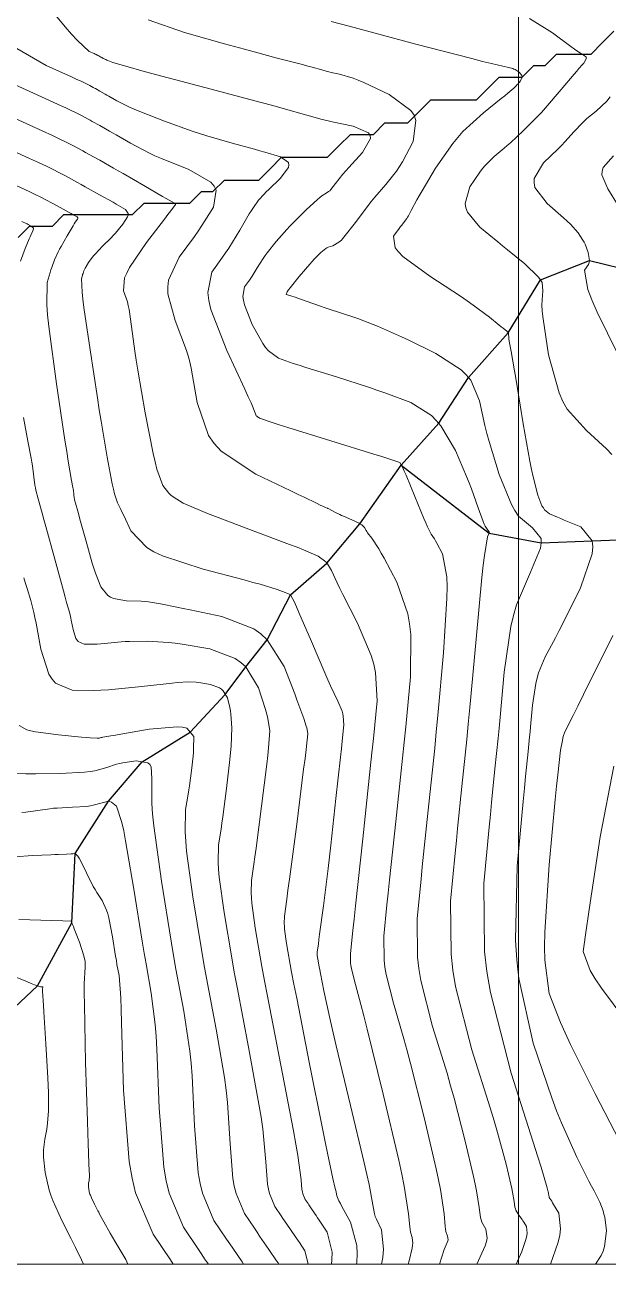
# Model space of a CAD drawing. Header units: millimetres. Extents: x 837475 to 838477, y 1189012 to 1191015.
# Drawn here: x 838233.5 to 838284.3, y 1189013.9 to 1189122 of the extents above; entities that cross this region are included whole.
import ezdxf

# ---------------------------------------------------------------- set-up
doc = ezdxf.new("R2010")
doc.units = ezdxf.units.MM
doc.header["$LTSCALE"] = 0.3
doc.layers.add('COORD', color=253, linetype='Continuous', lineweight=20)
doc.layers.add('DRENAJE', color=5, linetype='Continuous', lineweight=25)
for name, color, linetype, lineweight, true_color in [('COTAS 10', 7, 'Continuous', 9, 0x6e3e2d), ('COTAS INT', 7, 'Continuous', 5, 0x9fa19f), ('Escorrentias', 7, 'Continuous', 25, 0x00a8ad)]:
    doc.layers.add(name, color=color, linetype=linetype, lineweight=lineweight, true_color=true_color)

msp = doc.modelspace()

# ---------------------------------------------------------------- linework, layer by layer
at = {"layer": 'COORD'}
for p, q in [((838276.51, 1189013.87), (838276.51, 1191013.87)), ((837476.51, 1189013.87), (838476.51, 1189013.87))]:
    msp.add_line(p, q, dxfattribs=at)
msp.add_lwpolyline([(837476.51, 1189013.87), (838476.51, 1189013.87), (838476.51, 1191013.87), (837476.51, 1191013.87)], close=True, dxfattribs=at)
at = {"layer": 'COTAS 10'}
for points in [[(838283.25, 1189013.87), (838283.73, 1189014.63), (838283.9, 1189015.02), (838284.03, 1189015.41), (838284.19, 1189016.78), (838284.04, 1189017.97), (838283.98, 1189018.25), (838283.92, 1189018.52), (838283.63, 1189019.29), (838283.11, 1189020.28), (838282.9, 1189020.68), (838282.67, 1189021.13), (838281.6, 1189023.21), (838280.26, 1189026.22), (838279.85, 1189027.25), (838279.44, 1189028.38), (838277.81, 1189033.16), (838276.56, 1189038.79), (838276.37, 1189040.44), (838276.25, 1189042.14), (838276.42, 1189048.6), (838276.94, 1189054.24), (838277.05, 1189055.41), (838277.14, 1189056.41), (838277.36, 1189058.6), (838277.49, 1189059.89), (838277.53, 1189060.31), (838277.57, 1189060.76), (838277.74, 1189062.64), (838278.03, 1189064.55), (838278.14, 1189065.02), (838278.27, 1189065.46), (838278.86, 1189066.86), (838279.76, 1189068.53), (838280.07, 1189069.15), (838280.42, 1189069.84), (838281.92, 1189072.89), (838282.96, 1189075.84), (838283.01, 1189076.46), (838282.96, 1189076.99), (838281.95, 1189078.22), (838280.52, 1189078.8), (838280.21, 1189078.93), (838279.93, 1189079.04), (838279.24, 1189079.33), (838278.8, 1189079.7), (838278.69, 1189079.86), (838278.57, 1189080.05), (838278.2, 1189080.97), (838277.79, 1189082.58), (838277.66, 1189083.21), (838277.52, 1189083.93), (838276.94, 1189087.18), (838276.4, 1189090.45), (838276.28, 1189091.18), (838276.17, 1189091.82), (838275.88, 1189093.49), (838275.72, 1189094.42), (838275.69, 1189094.61), (838275.67, 1189094.76), (838275.65, 1189095.03), (838275.65, 1189095.11), (838275.63, 1189095.13), (838275.61, 1189095.16), (838275.49, 1189095.27), (838275.17, 1189095.54), (838275.02, 1189095.66), (838274.84, 1189095.81), (838273.99, 1189096.5), (838272.58, 1189097.56), (838272.04, 1189097.93), (838271.45, 1189098.33), (838268.79, 1189100.07), (838266.44, 1189101.79), (838266.04, 1189102.19), (838265.76, 1189102.55), (838265.62, 1189103.58), (838266.12, 1189104.25), (838266.23, 1189104.4), (838266.33, 1189104.53), (838266.59, 1189104.84), (838266.79, 1189105.11), (838266.85, 1189105.22), (838266.92, 1189105.33), (838267.17, 1189105.82), (838267.66, 1189106.73), (838267.87, 1189107.1), (838268.12, 1189107.53), (838269.29, 1189109.5), (838270.78, 1189111.64), (838271.22, 1189112.18), (838271.68, 1189112.69), (838273.46, 1189114.34), (838275.01, 1189115.57), (838275.32, 1189115.82), (838275.58, 1189116.03), (838276.11, 1189116.48), (838276.32, 1189116.69), (838276.39, 1189116.76), (838276.45, 1189116.83), (838276.7, 1189117.12), (838276.84, 1189117.43), (838276.84, 1189117.51), (838276.82, 1189117.59), (838276.58, 1189117.87), (838276.22, 1189118.1), (838276.12, 1189118.15), (838276.02, 1189118.19), (838275.65, 1189118.28), (838274.18, 1189118.62), (838273.39, 1189118.82), (838272.44, 1189119.06), (838267.58, 1189120.33), (838261.75, 1189121.88), (838260.17, 1189122.31)], [(838266.91, 1189013.87), (838266.98, 1189014.18), (838267.24, 1189015.28), (838267.28, 1189015.52), (838267.3, 1189015.72), (838267.25, 1189016.2), (838267.11, 1189016.68), (838267.07, 1189016.89), (838267.04, 1189017.13), (838266.94, 1189018.27), (838266.55, 1189020.69), (838266.33, 1189021.74), (838266.07, 1189022.95), (838264.72, 1189028.7), (838263.33, 1189034.37), (838263.03, 1189035.54), (838262.78, 1189036.54), (838262.19, 1189038.7), (838261.94, 1189039.67), (838261.9, 1189039.92), (838261.87, 1189040.16), (838261.86, 1189040.98), (838262.07, 1189042.98), (838262.18, 1189043.97), (838262.3, 1189045.14), (838262.93, 1189050.98), (838263.59, 1189057.12), (838263.74, 1189058.5), (838263.86, 1189059.73), (838264.18, 1189063.02), (838264.05, 1189065.5), (838263.89, 1189066.23), (838263.68, 1189066.97), (838262.49, 1189069.81), (838261.21, 1189072.31), (838260.94, 1189072.84), (838260.71, 1189073.31), (838260.2, 1189074.39), (838259.85, 1189074.97), (838259.74, 1189075.11), (838259.6, 1189075.24), (838259.04, 1189075.64), (838257.78, 1189076.19), (838257.21, 1189076.42), (838256.55, 1189076.67), (838253.36, 1189077.87), (838250.1, 1189079.1), (838249.4, 1189079.37), (838248.78, 1189079.62), (838247.26, 1189080.28), (838246.4, 1189080.81), (838246.2, 1189080.98), (838246.01, 1189081.15), (838245.48, 1189081.82), (838244.98, 1189083.24), (838244.82, 1189083.87), (838244.65, 1189084.61), (838243.96, 1189088.16), (838243.32, 1189091.89), (838243.18, 1189092.75), (838243.06, 1189093.52), (838242.77, 1189095.69), (838242.55, 1189097.18), (838242.48, 1189097.53), (838242.4, 1189097.85), (838242.07, 1189098.8), (838242.16, 1189099.92), (838242.34, 1189100.35), (838242.59, 1189100.83), (838244.08, 1189103.02), (838245.64, 1189105.06), (838245.94, 1189105.46), (838246.19, 1189105.78), (838246.59, 1189106.32), (838246.6, 1189106.38), (838246.59, 1189106.39), (838246.58, 1189106.41), (838246.51, 1189106.45), (838246.04, 1189106.71), (838245.78, 1189106.85), (838245.46, 1189107.04), (838243.84, 1189107.98), (838242.04, 1189109.02), (838241.61, 1189109.27), (838241.2, 1189109.5), (838239.99, 1189110.19), (838239.02, 1189110.73), (838238.76, 1189110.87), (838238.52, 1189111.01), (838237.71, 1189111.46), (838235.86, 1189112.35), (838234.96, 1189112.77), (838233.9, 1189113.26), (838228.69, 1189115.62)], [(838255.62, 1189013.87), (838255.55, 1189013.98), (838255.41, 1189014.18), (838254.75, 1189015.15), (838253.94, 1189016.33), (838253.71, 1189016.67), (838253.48, 1189017.02), (838252.61, 1189018.31), (838251.88, 1189020.04), (838251.73, 1189020.67), (838251.61, 1189021.36), (838251.37, 1189024.37), (838251.13, 1189027.98), (838251.01, 1189029.05), (838250.87, 1189030.15), (838250.15, 1189034.37), (838249.3, 1189038.82), (838249.08, 1189040.07), (838248.86, 1189041.33), (838248.11, 1189045.92), (838247.57, 1189049.92), (838247.49, 1189050.79), (838247.44, 1189051.57), (838247.48, 1189053.55), (838247.71, 1189054.89), (838247.76, 1189055.25), (838247.82, 1189055.62), (838248, 1189056.94), (838248.14, 1189058.2), (838248.16, 1189058.53), (838248.18, 1189058.85), (838248.2, 1189059.92), (838247.59, 1189060.64), (838247.21, 1189060.73), (838246.74, 1189060.77), (838244.3, 1189060.54), (838241.84, 1189060.11), (838241.36, 1189060.03), (838240.96, 1189059.96), (838240.27, 1189059.85), (838240.16, 1189059.84), (838240.13, 1189059.83), (838240.11, 1189059.83), (838240.04, 1189059.8), (838239.97, 1189059.78), (838239.94, 1189059.78), (838239.91, 1189059.78), (838239.76, 1189059.77), (838239.14, 1189059.81), (838238.81, 1189059.84), (838238.41, 1189059.87), (838236.4, 1189060.05), (838234.38, 1189060.31), (838233.97, 1189060.4), (838233.63, 1189060.5), (838232.96, 1189060.88)], [(838238.57, 1189013.87), (838238.4, 1189014.24), (838237.87, 1189015.33), (838237.69, 1189015.69), (838237.5, 1189016.08), (838236.68, 1189017.7), (838235.89, 1189019.44), (838235.72, 1189019.9), (838235.58, 1189020.34), (838235.22, 1189021.88), (838235.09, 1189023.22), (838235.08, 1189023.54), (838235.08, 1189023.85), (838235.2, 1189024.78), (838235.37, 1189025.64), (838235.4, 1189025.91), (838235.44, 1189026.18), (838235.52, 1189027.26), (838235.52, 1189028.85), (838235.5, 1189029.45), (838235.47, 1189030.12), (838235.29, 1189033.1), (838235.11, 1189035.89), (838235.07, 1189036.44), (838235.04, 1189036.89), (838234.99, 1189037.7), (838234.99, 1189037.86), (838234.99, 1189037.89), (838235, 1189037.92), (838235.02, 1189038), (838235.03, 1189038.03), (838235.03, 1189038.04), (838235.02, 1189038.05), (838235, 1189038.06), (838234.95, 1189038.06), (838234.93, 1189038.06), (838234.91, 1189038.06), (838234.82, 1189038.07), (838234.31, 1189038.25), (838234.02, 1189038.36), (838233.68, 1189038.51), (838231.89, 1189039.25)]]:
    msp.add_lwpolyline(points, dxfattribs=at)
at = {"layer": 'COTAS INT'}
for points in [[(838276.32, 1189013.87), (838276.81, 1189014.97), (838277.2, 1189016.11), (838277.26, 1189016.37), (838277.29, 1189016.59), (838277.22, 1189017.16), (838276.98, 1189017.55), (838276.91, 1189017.66), (838276.84, 1189017.77), (838276.55, 1189018.16), (838276.3, 1189018.58), (838276.25, 1189018.71), (838276.21, 1189018.84), (838276.13, 1189019.33), (838276, 1189020.15), (838275.94, 1189020.48), (838275.86, 1189020.85), (838275.46, 1189022.59), (838274.7, 1189025.35), (838274.39, 1189026.38), (838274.05, 1189027.52), (838272.46, 1189032.59), (838271.04, 1189038.11), (838270.8, 1189039.53), (838270.64, 1189040.92), (838270.59, 1189045.55), (838270.99, 1189049.73), (838271.1, 1189050.83), (838271.21, 1189051.9), (838271.59, 1189055.55), (838272.01, 1189059.64), (838272.14, 1189060.99), (838272.27, 1189062.43), (838272.82, 1189068.42), (838273.33, 1189073.79), (838273.44, 1189074.85), (838273.55, 1189075.72), (838273.83, 1189077.32), (838273.97, 1189077.64), (838273.98, 1189077.71), (838273.97, 1189077.77), (838273.86, 1189077.91), (838273.61, 1189078.26), (838273.52, 1189078.45), (838273.43, 1189078.68), (838273.01, 1189079.87), (838272.41, 1189081.52), (838272.21, 1189082.04), (838271.98, 1189082.6), (838271.02, 1189084.87), (838269.76, 1189087.01), (838269.35, 1189087.49), (838268.92, 1189087.91), (838267.13, 1189089.04), (838264.94, 1189089.86), (838264.25, 1189090.11), (838263.53, 1189090.35), (838260.64, 1189091.28), (838257.97, 1189092.12), (838257.39, 1189092.3), (838256.87, 1189092.47), (838255.58, 1189092.91), (838254.71, 1189093.56), (838254.46, 1189093.85), (838254.21, 1189094.2), (838253.29, 1189095.87), (838252.61, 1189097.59), (838252.52, 1189097.97), (838252.47, 1189098.3), (838252.63, 1189099.14), (838253.05, 1189099.73), (838253.17, 1189099.91), (838253.29, 1189100.09), (838253.73, 1189100.81), (838254.25, 1189101.63), (838254.43, 1189101.87), (838254.61, 1189102.12), (838255.38, 1189103.1), (838256.3, 1189104.14), (838256.58, 1189104.44), (838256.87, 1189104.74), (838258, 1189105.85), (838259, 1189106.76), (838259.2, 1189106.94), (838259.37, 1189107.08), (838259.74, 1189107.31), (838259.96, 1189107.45), (838260.05, 1189107.53), (838260.14, 1189107.63), (838260.56, 1189108.17), (838261.21, 1189108.99), (838261.45, 1189109.27), (838261.72, 1189109.57), (838262.91, 1189110.86), (838263.61, 1189112.09), (838263.57, 1189112.36), (838263.44, 1189112.59), (838262.09, 1189113.17), (838260.26, 1189113.54), (838259.81, 1189113.65), (838259.38, 1189113.75), (838258.06, 1189114.12), (838255.99, 1189114.71), (838255.09, 1189114.96), (838254.06, 1189115.24), (838249.17, 1189116.53), (838244.41, 1189117.79), (838243.45, 1189118.05), (838242.66, 1189118.27), (838241.13, 1189118.72), (838240.7, 1189118.89), (838240.6, 1189118.93), (838240.52, 1189118.97), (838240.3, 1189119.07), (838240.16, 1189119.16), (838240.12, 1189119.18), (838240.09, 1189119.19), (838240, 1189119.25), (838239.92, 1189119.29), (838239.91, 1189119.3), (838239.89, 1189119.31), (838239.82, 1189119.34), (838239.67, 1189119.42), (838239.6, 1189119.45), (838239.51, 1189119.49), (838239.07, 1189119.69), (838238.01, 1189120.67), (838237.53, 1189121.2), (838236.97, 1189121.84), (838234.29, 1189125.09)], [(838244.2, 1189122.43), (838247.38, 1189121.33), (838250.87, 1189120.36), (838251.76, 1189120.11), (838252.63, 1189119.87), (838255.48, 1189119.11), (838257.69, 1189118.53), (838258.15, 1189118.4), (838258.53, 1189118.3), (838259.36, 1189118.07), (838259.83, 1189117.94), (838259.99, 1189117.9), (838260.17, 1189117.86), (838260.92, 1189117.71), (838262.09, 1189117.34), (838262.53, 1189117.17), (838263.03, 1189116.96), (838265.25, 1189115.93), (838267.13, 1189114.54), (838267.41, 1189114.11), (838267.58, 1189113.65), (838267.33, 1189111.83), (838266.4, 1189110.06), (838266.14, 1189109.64), (838265.89, 1189109.25), (838264.95, 1189108.07), (838263.98, 1189106.96), (838263.69, 1189106.61), (838263.4, 1189106.25), (838262.29, 1189104.77), (838261.29, 1189103.48), (838261.07, 1189103.23), (838260.86, 1189103.03), (838260.32, 1189102.71), (838259.93, 1189102.61), (838259.81, 1189102.55), (838259.7, 1189102.49), (838259.27, 1189102.15), (838258.71, 1189101.57), (838258.52, 1189101.36), (838258.31, 1189101.12), (838257.4, 1189100.04), (838256.6, 1189099.05), (838256.46, 1189098.87), (838256.35, 1189098.72), (838256.24, 1189098.48), (838256.58, 1189098.39), (838256.75, 1189098.34), (838256.96, 1189098.26), (838258, 1189097.89), (838259.24, 1189097.45), (838259.58, 1189097.33), (838259.91, 1189097.22), (838261.08, 1189096.84), (838262.25, 1189096.46), (838262.59, 1189096.34), (838262.93, 1189096.21), (838264.21, 1189095.72), (838265.79, 1189095.03), (838266.32, 1189094.78), (838266.89, 1189094.51), (838269.3, 1189093.34), (838271.52, 1189091.9), (838271.97, 1189091.46), (838272.35, 1189091), (838273.13, 1189089.2), (838273.58, 1189087.04), (838273.76, 1189086.36), (838273.95, 1189085.65), (838274.83, 1189082.77), (838275.9, 1189080.16), (838276.21, 1189079.62), (838276.53, 1189079.15), (838277.75, 1189078.11), (838278.49, 1189077.19), (838278.51, 1189076.8), (838278.45, 1189076.35), (838277.56, 1189074.24), (838276.36, 1189071.39), (838276.1, 1189070.47), (838275.86, 1189069.5), (838275.28, 1189065.53), (838274.92, 1189061.6), (838274.83, 1189060.65), (838274.75, 1189059.77), (838274.47, 1189057.08), (838274.18, 1189054.15), (838274.07, 1189053.12), (838273.97, 1189051.99), (838273.51, 1189047.08), (838273.56, 1189041.17), (838273.77, 1189039.41), (838274.07, 1189037.59), (838275.88, 1189030.55), (838277.8, 1189024.51), (838278.18, 1189023.32), (838278.49, 1189022.34), (838279.03, 1189020.55), (838279.12, 1189020.18), (838279.14, 1189020.1), (838279.15, 1189020.03), (838279.18, 1189019.86), (838279.2, 1189019.75), (838279.2, 1189019.73), (838279.21, 1189019.7), (838279.27, 1189019.61), (838279.42, 1189019.36), (838279.5, 1189019.23), (838279.59, 1189019.08), (838280.03, 1189018.32), (838280.2, 1189016.95), (838280.12, 1189016.42), (838279.99, 1189015.81), (838279.31, 1189013.87)], [(838284.66, 1189084.51), (838284.21, 1189085.02), (838282.44, 1189086.61), (838280.77, 1189088.46), (838280.39, 1189089.14), (838280.06, 1189089.89), (838279.14, 1189093.2), (838278.66, 1189096.35), (838278.59, 1189097.01), (838278.55, 1189097.57), (838278.65, 1189098.79), (838278.58, 1189099.52), (838278.44, 1189099.77), (838278.24, 1189100.03), (838277.08, 1189101.14), (838275.56, 1189102.38), (838275.14, 1189102.72), (838274.71, 1189103.07), (838273.16, 1189104.35), (838272.07, 1189105.67), (838271.94, 1189106.05), (838271.88, 1189106.43), (838272.28, 1189107.86), (838273.14, 1189109.16), (838273.37, 1189109.47), (838273.6, 1189109.74), (838274.4, 1189110.52), (838275.26, 1189111.24), (838275.53, 1189111.47), (838275.81, 1189111.72), (838276.92, 1189112.75), (838278.16, 1189113.99), (838278.52, 1189114.37), (838278.88, 1189114.77), (838280.24, 1189116.35), (838281.38, 1189117.71), (838281.6, 1189117.97), (838281.78, 1189118.19), (838282.11, 1189118.55), (838282.19, 1189118.64), (838282.22, 1189118.67), (838282.25, 1189118.71), (838282.37, 1189118.91), (838282.44, 1189119.12), (838282.43, 1189119.17), (838282.41, 1189119.21), (838282.25, 1189119.32), (838281.69, 1189119.68), (838281.42, 1189119.87), (838281.09, 1189120.11), (838279.49, 1189121.32), (838277.49, 1189122.57)], [(838232.77, 1189119.94), (838235.33, 1189118.46), (838237.54, 1189117.46), (838237.98, 1189117.25), (838238.36, 1189117.08), (838239.12, 1189116.72), (838239.43, 1189116.54), (838239.52, 1189116.49), (838239.62, 1189116.44), (838239.99, 1189116.23), (838240.46, 1189115.96), (838240.62, 1189115.87), (838240.78, 1189115.78), (838241.48, 1189115.38), (838242.58, 1189114.83), (838243, 1189114.65), (838243.48, 1189114.45), (838245.63, 1189113.6), (838248.05, 1189112.73), (838248.7, 1189112.51), (838249.33, 1189112.31), (838251.54, 1189111.67), (838253.49, 1189111.15), (838253.96, 1189111.02), (838254.4, 1189110.89), (838255.75, 1189110.49), (838256.45, 1189109.98), (838256.48, 1189109.78), (838256.45, 1189109.57), (838255.73, 1189108.61), (838254.73, 1189107.65), (838254.51, 1189107.43), (838254.32, 1189107.24), (838253.83, 1189106.71), (838253.39, 1189106.08), (838253.22, 1189105.82), (838253.04, 1189105.52), (838252.2, 1189104.1), (838251.24, 1189102.53), (838250.97, 1189102.12), (838250.71, 1189101.73), (838249.78, 1189100.43), (838249.41, 1189098.65), (838249.51, 1189097.95), (838249.69, 1189097.16), (838251.08, 1189093.59), (838252.64, 1189090.22), (838252.95, 1189089.56), (838253.19, 1189089.02), (838253.58, 1189088.07), (838253.65, 1189087.9), (838253.68, 1189087.86), (838253.72, 1189087.82), (838253.93, 1189087.69), (838255.04, 1189087.31), (838255.65, 1189087.12), (838256.39, 1189086.88), (838260.16, 1189085.71), (838263.89, 1189084.55), (838264.61, 1189084.33), (838265.2, 1189084.15), (838266.18, 1189083.83), (838266.43, 1189083.35), (838266.56, 1189083.06), (838266.71, 1189082.7), (838267.48, 1189080.84), (838268.26, 1189078.93), (838268.43, 1189078.55), (838268.57, 1189078.22), (838268.91, 1189077.57), (838269.18, 1189077.16), (838269.28, 1189076.98), (838269.39, 1189076.78), (838269.89, 1189075.84), (838270.26, 1189073.85), (838270.29, 1189072.98), (838270.28, 1189071.98), (838269.99, 1189067.22), (838269.49, 1189061.75), (838269.35, 1189060.31), (838269.21, 1189058.9), (838268.71, 1189054.03), (838268.24, 1189049.65), (838268.12, 1189048.54), (838268.02, 1189047.48), (838267.68, 1189044.03), (838267.71, 1189040.67), (838267.84, 1189039.66), (838268.01, 1189038.63), (838269.03, 1189034.62), (838270.29, 1189030.53), (838270.6, 1189029.44), (838270.91, 1189028.36), (838271.88, 1189024.62), (838272.59, 1189021.53), (838272.74, 1189020.86), (838272.86, 1189020.27), (838273.08, 1189018.81), (838273.2, 1189017.95), (838273.26, 1189017.75), (838273.33, 1189017.55), (838273.66, 1189016.94), (838273.79, 1189016.15), (838273.72, 1189015.84), (838273.62, 1189015.48), (838272.89, 1189013.87)], [(838231.59, 1189117.23), (838235.56, 1189115.43), (838236.37, 1189115.06), (838237.04, 1189114.75), (838238.41, 1189114.09), (838238.97, 1189113.77), (838239.14, 1189113.68), (838239.32, 1189113.58), (838239.99, 1189113.21), (838240.83, 1189112.73), (838241.11, 1189112.57), (838241.41, 1189112.4), (838242.66, 1189111.68), (838244.28, 1189110.84), (838244.81, 1189110.59), (838245.38, 1189110.34), (838247.75, 1189109.38), (838249.67, 1189108.28), (838249.96, 1189107.93), (838250.14, 1189107.57), (838249.92, 1189106.11), (838248.91, 1189104.49), (838248.59, 1189104.01), (838248.26, 1189103.53), (838246.93, 1189101.72), (838246, 1189099.74), (838245.93, 1189099.15), (838245.93, 1189098.54), (838246.57, 1189096.2), (838247.57, 1189093.6), (838247.79, 1189092.84), (838247.98, 1189092.05), (838248.48, 1189089.05), (838249.48, 1189086.18), (838249.98, 1189085.48), (838250.59, 1189084.82), (838253.62, 1189082.8), (838256.67, 1189081.34), (838257.29, 1189081.04), (838257.81, 1189080.79), (838258.89, 1189080.27), (838259.28, 1189080.08), (838259.37, 1189080.03), (838259.45, 1189080), (838259.68, 1189079.9), (838259.84, 1189079.84), (838259.87, 1189079.83), (838259.9, 1189079.81), (838259.98, 1189079.78), (838260.5, 1189079.5), (838260.94, 1189079.28), (838261.09, 1189079.21), (838261.26, 1189079.13), (838261.97, 1189078.82), (838262.62, 1189078.52), (838262.75, 1189078.44), (838262.86, 1189078.37), (838263.08, 1189078.15), (838263.22, 1189077.89), (838263.29, 1189077.79), (838263.36, 1189077.69), (838263.73, 1189077.21), (838264.33, 1189076.29), (838264.55, 1189075.9), (838264.8, 1189075.46), (838265.91, 1189073.37), (838266.87, 1189070.61), (838267.02, 1189069.74), (838267.12, 1189068.82), (838267.09, 1189065.12), (838266.68, 1189060.75), (838266.54, 1189059.41), (838266.4, 1189058.01), (838265.82, 1189052.5), (838265.27, 1189047.4), (838265.15, 1189046.25), (838265.04, 1189045.23), (838264.77, 1189042.5), (838264.79, 1189040.41), (838264.87, 1189039.79), (838264.97, 1189039.15), (838265.61, 1189036.66), (838266.53, 1189033.53), (838266.82, 1189032.49), (838267.11, 1189031.37), (838268.3, 1189026.66), (838269.33, 1189022.2), (838269.54, 1189021.24), (838269.71, 1189020.39), (838270.03, 1189018.28), (838270.12, 1189017.16), (838270.16, 1189016.93), (838270.19, 1189016.74), (838270.33, 1189016.31), (838270.38, 1189016.01), (838270.35, 1189015.9), (838270.31, 1189015.76), (838270.03, 1189015.15), (838269.62, 1189013.87)], [(838286.06, 1189091.5), (838283.38, 1189096.94), (838282.91, 1189098.02), (838282.56, 1189098.91), (838282.29, 1189100.59), (838282.64, 1189101.1), (838282.69, 1189101.27), (838282.71, 1189101.44), (838282.61, 1189102.14), (838282.33, 1189102.86), (838282.24, 1189103.05), (838282.14, 1189103.23), (838281.73, 1189103.86), (838281.05, 1189104.61), (838280.78, 1189104.87), (838280.46, 1189105.16), (838279.03, 1189106.42), (838277.96, 1189107.82), (838277.88, 1189108.21), (838277.89, 1189108.59), (838278.71, 1189109.96), (838279.99, 1189111.2), (838280.3, 1189111.5), (838280.57, 1189111.79), (838281.38, 1189112.69), (838282.08, 1189113.44), (838282.28, 1189113.64), (838282.49, 1189113.83), (838283.3, 1189114.46), (838284.22, 1189115.35), (838284.51, 1189115.71)], [(838264.58, 1189013.87), (838264.68, 1189014.47), (838264.75, 1189015.19), (838264.56, 1189016.87), (838264.12, 1189017.79), (838264.03, 1189018.03), (838263.95, 1189018.27), (838263.81, 1189019.05), (838263.48, 1189020.83), (838263.29, 1189021.69), (838263.06, 1189022.71), (838261.87, 1189027.71), (838260.62, 1189032.92), (838260.35, 1189034.07), (838260.12, 1189035.09), (838259.55, 1189037.71), (838259.25, 1189039.23), (838259.19, 1189039.55), (838259.14, 1189039.83), (838259.02, 1189040.49), (838258.97, 1189040.82), (838258.97, 1189040.89), (838258.96, 1189040.96), (838258.97, 1189041.12), (838259.06, 1189041.8), (838259.11, 1189042.19), (838259.17, 1189042.67), (838259.5, 1189045.13), (838259.91, 1189048.41), (838260.02, 1189049.41), (838260.14, 1189050.44), (838260.6, 1189054.5), (838260.99, 1189058.11), (838261.07, 1189058.86), (838261.14, 1189059.5), (838261.28, 1189060.92), (838261.24, 1189061.68), (838261.19, 1189061.9), (838261.13, 1189062.13), (838260.76, 1189063), (838260.12, 1189064.34), (838259.89, 1189064.87), (838259.62, 1189065.47), (838258.46, 1189068.19), (838257.36, 1189070.74), (838257.15, 1189071.23), (838256.97, 1189071.63), (838256.64, 1189072.28), (838256.41, 1189072.38), (838256.3, 1189072.42), (838256.16, 1189072.48), (838255.48, 1189072.73), (838253.99, 1189073.19), (838253.34, 1189073.36), (838252.58, 1189073.57), (838249.01, 1189074.5), (838245.46, 1189075.67), (838244.72, 1189076.03), (838244.09, 1189076.4), (838242.69, 1189077.87), (838242.08, 1189079.19), (838241.94, 1189079.47), (838241.83, 1189079.72), (838241.53, 1189080.29), (838241.27, 1189081.1), (838241.18, 1189081.5), (838241.08, 1189081.97), (838240.64, 1189084.29), (838240.1, 1189087.43), (838239.94, 1189088.41), (838239.78, 1189089.45), (838239.14, 1189093.64), (838238.61, 1189097.34), (838238.52, 1189098.07), (838238.45, 1189098.68), (838238.39, 1189099.83), (838238.48, 1189100.15), (838238.5, 1189100.22), (838238.53, 1189100.3), (838238.61, 1189100.53), (838238.73, 1189100.77), (838238.77, 1189100.85), (838238.81, 1189100.93), (838239, 1189101.27), (838239.32, 1189101.71), (838239.45, 1189101.85), (838239.59, 1189102.01), (838240.24, 1189102.68), (838240.98, 1189103.42), (838241.17, 1189103.63), (838241.36, 1189103.84), (838242, 1189104.6), (838242.42, 1189105.26), (838242.46, 1189105.41), (838242.47, 1189105.54), (838242.24, 1189105.89), (838241.64, 1189106.24), (838241.41, 1189106.37), (838241.15, 1189106.52), (838239.98, 1189107.17), (838238.71, 1189107.88), (838238.38, 1189108.06), (838238.06, 1189108.24), (838237, 1189108.83), (838235.35, 1189109.66), (838234.66, 1189109.98), (838233.87, 1189110.35), (838230.18, 1189112.03)], [(838285.23, 1189106.25), (838284.31, 1189107.69), (838283.79, 1189108.93), (838283.81, 1189109.25), (838283.9, 1189109.56), (838284.81, 1189110.59)], [(838231.68, 1189108.44), (838233.84, 1189107.45), (838234.35, 1189107.2), (838234.84, 1189106.96), (838236.29, 1189106.2), (838237.31, 1189105.64), (838237.51, 1189105.53), (838237.68, 1189105.44), (838238.01, 1189105.25), (838238.09, 1189105.18), (838238.09, 1189105.16), (838238.09, 1189105.14), (838238.04, 1189105.05), (838237.85, 1189104.78), (838237.76, 1189104.64), (838237.66, 1189104.47), (838237.15, 1189103.61), (838236.61, 1189102.66), (838236.48, 1189102.42), (838236.37, 1189102.2), (838236.05, 1189101.51), (838235.8, 1189100.84), (838235.73, 1189100.63), (838235.66, 1189100.41), (838235.4, 1189099.53), (838235.36, 1189097.59), (838235.44, 1189096.71), (838235.54, 1189095.68), (838236.21, 1189090.69), (838236.95, 1189085.76), (838237.11, 1189084.77), (838237.24, 1189083.93), (838237.53, 1189082.24), (838237.64, 1189081.65), (838237.66, 1189081.51), (838237.69, 1189081.39), (838237.73, 1189081.02), (838237.77, 1189080.72), (838237.79, 1189080.64), (838237.8, 1189080.56), (838237.88, 1189080.26), (838238.07, 1189079.58), (838238.16, 1189079.26), (838238.26, 1189078.88), (838238.77, 1189077.03), (838239.33, 1189075.05), (838239.48, 1189074.59), (838239.62, 1189074.17), (838240.09, 1189072.97), (838240.69, 1189072.21), (838240.92, 1189072.06), (838241.18, 1189071.94), (838242.33, 1189071.75), (838243.59, 1189071.71), (838243.92, 1189071.69), (838244.23, 1189071.66), (838245.3, 1189071.5), (838246.72, 1189071.21), (838247.27, 1189071.09), (838247.88, 1189070.97), (838250.65, 1189070.39), (838253.42, 1189069.31), (838254.04, 1189068.87), (838254.6, 1189068.36), (838256.08, 1189066.01), (838257, 1189063.63), (838257.19, 1189063.11), (838257.37, 1189062.65), (838257.79, 1189061.49), (838258.01, 1189060.82), (838258.05, 1189060.67), (838258.08, 1189060.53), (838258.14, 1189060.15), (838257.99, 1189058.77), (838257.9, 1189058), (838257.78, 1189057.06), (838257.17, 1189052.27), (838256.54, 1189047.46), (838256.41, 1189046.5), (838256.3, 1189045.72), (838256.1, 1189044.23), (838256.08, 1189043.61), (838256.1, 1189043.37), (838256.12, 1189043.09), (838256.29, 1189041.85), (838256.73, 1189039.36), (838256.93, 1189038.3), (838257.17, 1189037.09), (838258.29, 1189031.36), (838259.42, 1189025.72), (838259.66, 1189024.55), (838259.86, 1189023.55), (838260.33, 1189021.36), (838260.54, 1189020.48), (838260.58, 1189020.3), (838260.62, 1189020.15), (838260.67, 1189019.83), (838260.86, 1189019.4), (838260.98, 1189019.18), (838261.12, 1189018.91), (838261.88, 1189017.55), (838262.43, 1189015.5), (838262.45, 1189014.79), (838262.41, 1189014.03), (838262.38, 1189013.87)], [(838233.18, 1189104.85), (838233.56, 1189104.67), (838233.66, 1189104.63), (838233.74, 1189104.59), (838234.01, 1189104.45), (838234.18, 1189104.3), (838234.2, 1189104.26), (838234.21, 1189104.21), (838234.16, 1189104.02), (838233.98, 1189103.66), (838233.91, 1189103.51), (838233.84, 1189103.33), (838233.48, 1189102.5), (838233.07, 1189101.39)], [(838233.33, 1189087.74), (838233.72, 1189085.67), (838234.01, 1189084.19), (838234.07, 1189083.84), (838234.12, 1189083.52), (838234.24, 1189082.58), (838234.34, 1189081.83), (838234.38, 1189081.62), (838234.42, 1189081.41), (838234.62, 1189080.66), (838234.98, 1189079.39), (838235.12, 1189078.86), (838235.29, 1189078.25), (838236.07, 1189075.38), (838236.83, 1189072.61), (838236.98, 1189072.06), (838237.1, 1189071.6), (838237.35, 1189070.75), (838237.44, 1189070.38), (838237.48, 1189070.23), (838237.51, 1189070.05), (838237.66, 1189069.24), (838237.91, 1189068.46), (838238.01, 1189068.31), (838238.12, 1189068.19), (838238.63, 1189067.97), (838239.31, 1189067.96), (838239.53, 1189067.96), (838239.76, 1189067.98), (838240.7, 1189068.07), (838241.85, 1189068.17), (838242.22, 1189068.19), (838242.6, 1189068.2), (838244.14, 1189068.22), (838245.99, 1189068.12), (838246.56, 1189068.05), (838247.17, 1189067.97), (838249.58, 1189067.56), (838251.81, 1189066.72), (838252.3, 1189066.38), (838252.74, 1189065.99), (838253.84, 1189064.16), (838254.45, 1189062.28), (838254.57, 1189061.85), (838254.66, 1189061.47), (838254.82, 1189060.41), (838254.72, 1189058.92), (838254.65, 1189058.26), (838254.57, 1189057.49), (838254.11, 1189053.83), (838253.63, 1189050.18), (838253.53, 1189049.42), (838253.44, 1189048.77), (838253.23, 1189047.34), (838253.2, 1189046.26), (838253.23, 1189045.84), (838253.27, 1189045.37), (838253.56, 1189043.21), (838254.14, 1189039.84), (838254.37, 1189038.61), (838254.63, 1189037.25), (838255.8, 1189031.23), (838256.9, 1189025.52), (838257.11, 1189024.35), (838257.28, 1189023.35), (838257.57, 1189021.23), (838257.63, 1189020.38), (838257.67, 1189020.19), (838257.71, 1189020.01), (838257.92, 1189019.52), (838258.16, 1189019.16), (838258.23, 1189019.06), (838258.29, 1189018.97), (838258.52, 1189018.63), (838258.86, 1189018.13), (838258.99, 1189017.93), (838259.14, 1189017.71), (838259.83, 1189016.66), (838260.26, 1189014.91), (838260.25, 1189014.24), (838260.22, 1189013.87)], [(838258.13, 1189013.87), (838258.13, 1189014.02), (838257.88, 1189015.04), (838257.41, 1189015.76), (838257.14, 1189016.16), (838256.64, 1189016.89), (838256.12, 1189017.65), (838255.97, 1189017.87), (838255.82, 1189018.09), (838255.26, 1189018.92), (838254.79, 1189020.03), (838254.7, 1189020.43), (838254.62, 1189020.87), (838254.47, 1189022.8), (838254.21, 1189025.67), (838254.06, 1189026.7), (838253.88, 1189027.84), (838252.97, 1189032.8), (838251.97, 1189038.03), (838251.73, 1189039.34), (838251.5, 1189040.59), (838250.84, 1189044.56), (838250.42, 1189047.64), (838250.36, 1189048.32), (838250.32, 1189048.92), (838250.35, 1189050.45), (838250.57, 1189051.83), (838250.65, 1189052.34), (838250.73, 1189052.9), (838251.06, 1189055.39), (838251.35, 1189057.92), (838251.4, 1189058.52), (838251.45, 1189059.07), (838251.5, 1189060.67), (838251.43, 1189061.86), (838251.39, 1189062.15), (838251.35, 1189062.43), (838251.14, 1189063.28), (838250.75, 1189063.91), (838250.6, 1189064.05), (838250.43, 1189064.17), (838249.66, 1189064.46), (838248.82, 1189064.6), (838248.61, 1189064.63), (838248.41, 1189064.65), (838247.77, 1189064.69), (838246.75, 1189064.62), (838246.3, 1189064.57), (838245.79, 1189064.52), (838243.37, 1189064.24), (838240.74, 1189063.99), (838240.09, 1189063.95), (838239.48, 1189063.93), (838237.58, 1189063.96), (838236.14, 1189064.58), (838235.83, 1189064.93), (838235.55, 1189065.35), (838234.85, 1189067.52), (838234.43, 1189069.8), (838234.33, 1189070.29), (838234.24, 1189070.72), (838233.97, 1189071.77), (838233.65, 1189072.82), (838233.52, 1189073.26), (838233.38, 1189073.75)], [(838285.33, 1189024.65), (838283.21, 1189028.74), (838281.06, 1189033.05), (838280.6, 1189034.05), (838280.19, 1189034.95), (838279.2, 1189037.49), (838278.81, 1189040.41), (838278.8, 1189041.55), (838278.81, 1189042.84), (838279.2, 1189048.72), (838279.73, 1189054.41), (838279.85, 1189055.58), (838279.95, 1189056.58), (838280.2, 1189058.72), (838280.35, 1189059.57), (838280.39, 1189059.76), (838280.43, 1189059.92), (838280.57, 1189060.31), (838281.29, 1189061.75), (838281.7, 1189062.57), (838282.2, 1189063.57), (838284.74, 1189068.74)], [(838252.54, 1189013.87), (838252.41, 1189014.07), (838251.6, 1189015.26), (838251.34, 1189015.64), (838251.06, 1189016.05), (838249.95, 1189017.7), (838248.96, 1189020.06), (838248.76, 1189020.91), (838248.59, 1189021.84), (838248.27, 1189025.94), (838248.05, 1189030.3), (838247.96, 1189031.41), (838247.85, 1189032.47), (838247.32, 1189035.94), (838246.64, 1189039.61), (838246.43, 1189040.8), (838246.22, 1189042.07), (838245.38, 1189047.28), (838244.71, 1189052.12), (838244.6, 1189053.16), (838244.53, 1189054.07), (838244.54, 1189056.25), (838244.47, 1189057.28), (838244.35, 1189057.47), (838244.18, 1189057.62), (838243.18, 1189057.78), (838242, 1189057.62), (838241.71, 1189057.56), (838241.44, 1189057.5), (838240.61, 1189057.21), (838239.56, 1189056.92), (838239.14, 1189056.87), (838238.67, 1189056.81), (838236.54, 1189056.7), (838234.41, 1189056.67), (838233.95, 1189056.67), (838233.53, 1189056.67), (838232.47, 1189056.71)], [(838286.73, 1189033.98), (838283.77, 1189037.95), (838283.22, 1189038.78), (838282.78, 1189039.5), (838282.15, 1189041.15), (838282.45, 1189043.23), (838282.59, 1189044.22), (838282.77, 1189045.39), (838283.65, 1189051.15), (838284.85, 1189057.32)], [(838249.47, 1189013.87), (838249.14, 1189014.35), (838248.89, 1189014.72), (838248.61, 1189015.15), (838247.3, 1189017.09), (838246.04, 1189020.07), (838245.79, 1189021.15), (838245.58, 1189022.33), (838245.17, 1189027.51), (838244.98, 1189032.62), (838244.91, 1189033.76), (838244.83, 1189034.78), (838244.49, 1189037.51), (838244.03, 1189040.08), (838243.87, 1189041.02), (838243.7, 1189042.05), (838242.97, 1189046.58), (838242.25, 1189050.82), (838242.08, 1189051.68), (838241.92, 1189052.4), (838241.45, 1189053.83), (838241.02, 1189054.19), (838240.88, 1189054.24), (838240.74, 1189054.26), (838240.19, 1189054.14), (838239.43, 1189053.91), (838239.16, 1189053.86), (838238.87, 1189053.82), (838237.61, 1189053.74), (838236.28, 1189053.67), (838235.95, 1189053.65), (838235.63, 1189053.61), (838234.59, 1189053.46), (838233.53, 1189053.31), (838233.19, 1189053.28)], [(838246.4, 1189013.87), (838246.15, 1189014.24), (838244.64, 1189016.49), (838243.12, 1189020.09), (838242.82, 1189021.39), (838242.56, 1189022.82), (838242.07, 1189029.07), (838241.9, 1189034.93), (838241.86, 1189036.11), (838241.82, 1189037.1), (838241.67, 1189039.07), (838241.49, 1189040.03), (838241.44, 1189040.38), (838241.37, 1189040.76), (838241.1, 1189042.44), (838240.78, 1189044.09), (838240.69, 1189044.45), (838240.58, 1189044.77), (838240.19, 1189045.6), (838239.73, 1189046.31), (838239.58, 1189046.56), (838239.43, 1189046.84), (838238.84, 1189048.02), (838238.3, 1189049.1), (838238.19, 1189049.3), (838238.09, 1189049.46), (838237.85, 1189049.7), (838237.65, 1189049.68), (838237.57, 1189049.67), (838237.49, 1189049.67), (838237.09, 1189049.65), (838236.36, 1189049.62), (838236.06, 1189049.61), (838235.72, 1189049.6), (838234.15, 1189049.52), (838232.55, 1189049.42)], [(838232.94, 1189043.95), (838235.8, 1189043.86), (838236.78, 1189043.83), (838237.5, 1189043.81), (838237.62, 1189043.52), (838237.69, 1189043.35), (838237.77, 1189043.13), (838238.21, 1189041.98), (838238.61, 1189040.77), (838238.67, 1189040.52), (838238.72, 1189040.3), (838238.71, 1189039.78), (838238.64, 1189038.32), (838238.64, 1189037.51), (838238.65, 1189036.52), (838238.76, 1189031.48), (838238.91, 1189026.35), (838238.94, 1189025.31), (838238.97, 1189024.44), (838239.04, 1189022.66), (838239.08, 1189022.06), (838239.08, 1189021.92), (838239.09, 1189021.8), (838239.09, 1189021.48), (838239.07, 1189021.26), (838239.07, 1189021.2), (838239.06, 1189021.15), (838239.02, 1189020.97), (838239, 1189020.78), (838239, 1189020.72), (838239, 1189020.65), (838239.03, 1189020.38), (838239.1, 1189020.07), (838239.13, 1189019.98), (838239.17, 1189019.89), (838239.32, 1189019.53), (838239.49, 1189019.2), (838239.53, 1189019.12), (838239.57, 1189019.05), (838239.67, 1189018.83), (838239.83, 1189018.52), (838239.9, 1189018.4), (838239.98, 1189018.25), (838240.35, 1189017.57), (838240.91, 1189016.58), (838241.11, 1189016.24), (838241.32, 1189015.87), (838242.26, 1189014.29), (838242.45, 1189013.87)]]:
    msp.add_lwpolyline(points, dxfattribs=at)
at = {"layer": 'DRENAJE'}
msp.add_polyline3d([(838232.87, 1189103.45, 0), (838233.87, 1189104.45, 0), (838235.87, 1189104.45, 0), (838236.87, 1189105.45, 0), (838242.86, 1189105.45, 0), (838243.86, 1189106.45, 0), (838247.86, 1189106.45, 0), (838248.86, 1189107.45, 0), (838249.86, 1189107.45, 0), (838250.86, 1189108.45, 0), (838253.86, 1189108.45, 0), (838254.86, 1189109.45, 0), (838255.86, 1189110.45, 0), (838259.86, 1189110.45, 0), (838260.86, 1189111.45, 0), (838261.86, 1189112.45, 0), (838263.86, 1189112.45, 0), (838264.86, 1189113.45, 0), (838266.86, 1189113.45, 0), (838267.86, 1189114.45, 0), (838268.86, 1189115.45, 0), (838272.85, 1189115.45, 0), (838273.85, 1189116.45, 0), (838274.85, 1189117.45, 0), (838276.85, 1189117.45, 0), (838277.85, 1189118.45, 0), (838278.85, 1189118.45, 0), (838279.85, 1189119.45, 0), (838282.85, 1189119.45, 0), (838283.85, 1189120.45, 0), (838284.85, 1189121.45, 0)], dxfattribs=at)
at = {"layer": 'Escorrentias'}
for p, q in [((838278.44, 1189099.77), (838282.71, 1189101.44)), ((838282.71, 1189101.44), (838286.77, 1189100.44)), ((838275.63, 1189095.13), (838278.44, 1189099.77)), ((838272.16, 1189091.23), (838275.63, 1189095.13)), ((838269.56, 1189087.25), (838272.16, 1189091.23)), ((838266.3, 1189083.59), (838269.56, 1189087.25)), ((838262.68, 1189078.48), (838266.3, 1189083.59)), ((838266.3, 1189083.59), (838273.97, 1189077.64)), ((838259.8, 1189075.04), (838262.68, 1189078.48)), ((838273.97, 1189077.64), (838278.51, 1189076.8)), ((838278.51, 1189076.8), (838282.96, 1189076.99)), ((838282.96, 1189076.99), (838288.61, 1189077.22)), ((838256.64, 1189072.28), (838259.8, 1189075.04)), ((838254.6, 1189068.36), (838256.64, 1189072.28)), ((838252.74, 1189065.99), (838254.6, 1189068.36)), ((838250.94, 1189063.59), (838252.74, 1189065.99)), ((838247.89, 1189060.28), (838250.94, 1189063.59)), ((838243.68, 1189057.7), (838247.89, 1189060.28)), ((838240.74, 1189054.26), (838243.68, 1189057.7)), ((838237.85, 1189049.7), (838240.74, 1189054.26)), ((838237.56, 1189043.67), (838237.85, 1189049.7)), ((838234.57, 1189038.16), (838237.56, 1189043.67)), ((838232.06, 1189035.79), (838234.57, 1189038.16))]:
    msp.add_line(p, q, dxfattribs=at)

doc.saveas('drawing.dxf')
